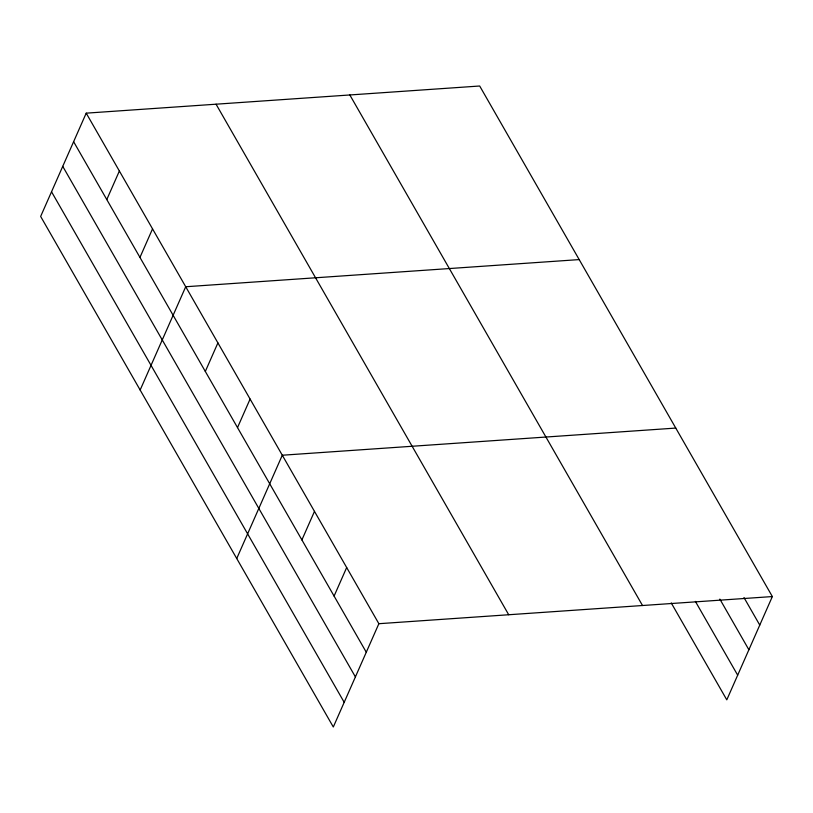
<?xml version="1.0" encoding="UTF-8"?>
<svg xmlns="http://www.w3.org/2000/svg" width="813" height="813" viewBox="0 0 813 813"><rect width="100%" height="100%" fill="white"/><g stroke="black" fill="none" stroke-linecap="round" stroke-linejoin="round"><path stroke-width="1.22" d="M86.208 113.159L40.65 216.441L333.31 726.995L378.868 623.703L86.208 113.159L479.69 86.005L772.35 596.559L726.792 699.841L671.243 602.931M106.788 199.551L119.369 171.025M139.958 257.416L152.539 228.88M140.151 390.027L185.71 286.745L579.191 259.591M205.323 371.439L217.904 342.903M237.508 427.597L250.099 399.061M236.735 558.511L282.284 455.229L675.776 428.075M301.897 539.923L314.479 511.387M334.092 596.081L346.673 567.545M378.868 623.703L772.35 596.559M743.986 597.555L759.769 625.085M719.851 599.1L748.885 649.76M695.379 601.396L737.676 675.166M349.834 94.969L642.504 605.512M216.055 104.196L508.714 614.75M73.617 141.696L366.287 652.239M62.743 166.36L355.403 676.904M51.534 191.777L344.194 702.32"/></g></svg>
